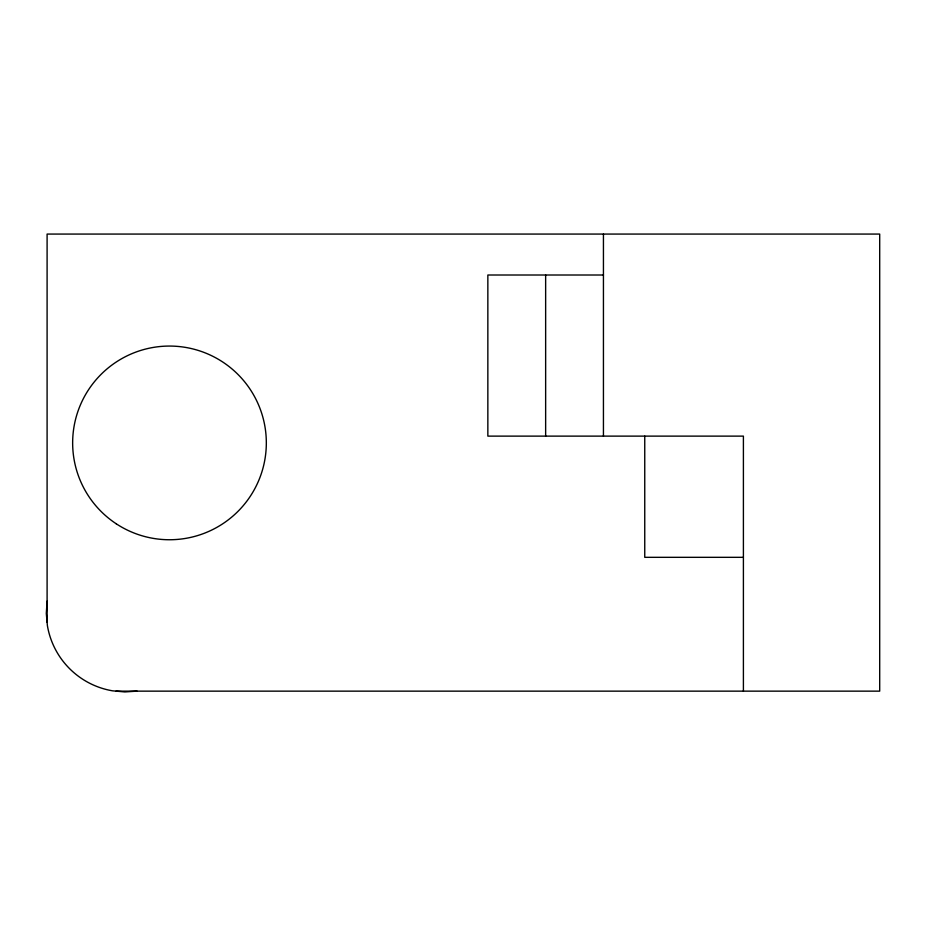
<?xml version="1.0" encoding="UTF-8"?>
<svg xmlns="http://www.w3.org/2000/svg" width="926" height="926" viewBox="0 0 926 926"><rect width="100%" height="100%" fill="white"/><g stroke="black" fill="none" stroke-linecap="round" stroke-linejoin="round"><path stroke-width="1.39" d="M47.099 601.159L46.3 613.417L47.4 625.652A79.532 79.532 0 0 0 112.59 690.831L124.813 691.93L137.071 691.143M603.439 275.01L487.852 275.01L487.852 436.123L743.404 436.123L743.404 691.143M743.404 557.325L644.751 557.325L644.751 436.123M116.028 691.143L879.7 691.143L879.7 234.07L47.099 234.07L47.099 622.214M603.439 234.07L603.439 436.123M545.645 275.01L545.645 436.123M116.178 523.746A96.836 96.836 0 0 0 266.156 448.647A96.836 96.836 0 0 0 126.133 356.313A96.836 96.836 0 0 0 116.178 523.746"/></g></svg>
